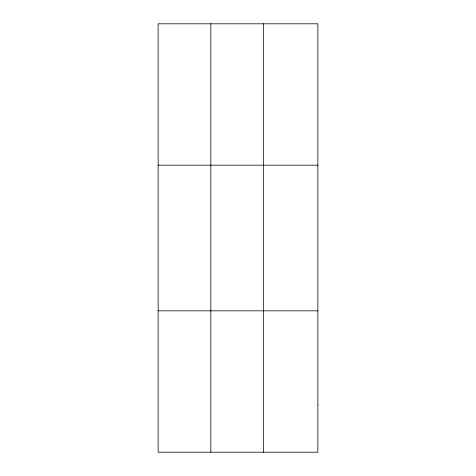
<?xml version="1.0" encoding="UTF-8"?>
<svg xmlns="http://www.w3.org/2000/svg" width="476" height="476" viewBox="0 0 476 476"><rect width="100%" height="100%" fill="white"/><g stroke="black" fill="none" stroke-linecap="round" stroke-linejoin="round"><path stroke-width="0.71" d="M210.844 23.8L210.844 452.2M263.561 23.8L263.561 452.2M158.127 165.172L317.873 165.172M158.127 310.828L317.873 310.828M317.873 405.076L317.873 452.2L158.127 452.2L158.127 23.8L317.873 23.8L317.873 405.076"/></g></svg>
